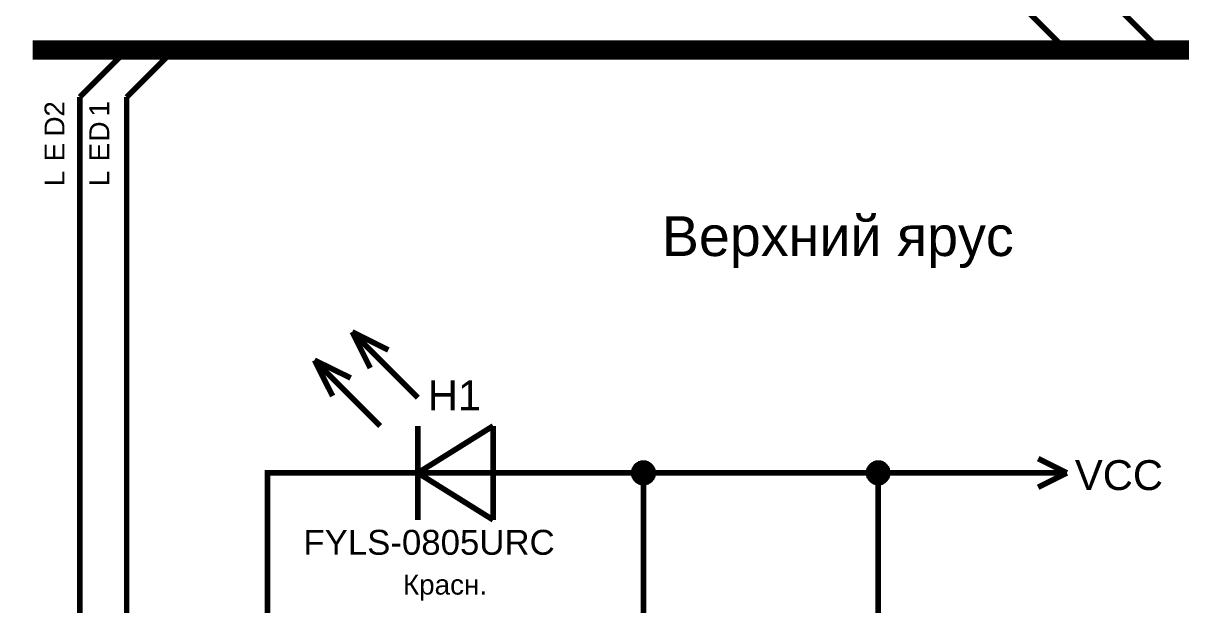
# Model space of a CAD drawing. Header units: millimetres. Extents: x -2024 to 917, y -725 to 13.
# Drawn here: x 264.2 to 325.8, y -565.9 to -534.9 of the extents above; entities that cross this region are included whole.
import ezdxf

# ---------------------------------------------------------------- set-up
doc = ezdxf.new("R2010")
doc.units = ezdxf.units.MM
doc.layers.add('Sheet', color=255, linetype='Continuous')
doc.styles.get("Standard").update_dxf_attribs({"font": 'arial.ttf'})

msp = doc.modelspace()

# ---------------------------------------------------------------- linework, layer by layer
at = {"layer": 'Sheet'}
for points, const_width in [([(317.159, -533.79), (319.658, -536.291)], 0.3), ([(322.157, -533.79), (324.656, -536.291)], 0.3), ([(599.52, -598.801), (599.52, -536.291), (264.675, -536.291)], 1.016), ([(267.175, -538.791), (269.674, -536.291)], 0.3), ([(269.674, -538.791), (272.173, -536.291)], 0.3), ([(277.171, -638.79), (267.175, -638.79), (267.175, -538.791)], 0.3), ([(277.171, -581.298), (269.674, -581.298), (269.674, -538.791)], 0.3), ([(285.166, -554.787), (281.673, -551.293)], 0.3), ([(282.633, -553.214), (281.673, -551.293)], 0.3), ([(281.673, -551.293), (283.593, -552.254)], 0.3), ([(283.163, -556.294), (279.671, -552.8)], 0.3), ([(280.631, -554.704), (279.671, -552.8)], 0.3), ([(279.671, -552.8), (281.591, -553.744)], 0.3), ([(285.166, -558.794), (289.171, -556.294)], 0.3), ([(285.166, -556.294), (285.166, -561.295)], 0.3), ([(289.171, -556.294), (289.171, -561.295)], 0.3), ([(296.652, -558.794), (296.652, -558.761), (296.652, -558.745), (296.652, -558.711), (296.669, -558.695), (296.669, -558.662), (296.669, -558.645), (296.685, -558.612), (296.685, -558.596), (296.702, -558.579), (296.718, -558.546), (296.735, -558.529), (296.735, -558.513), (296.751, -558.496), (296.768, -558.463), (296.784, -558.447), (296.801, -558.43), (296.818, -558.413), (296.834, -558.397), (296.867, -558.38), (296.884, -558.364), (296.9, -558.364), (296.917, -558.347), (296.95, -558.331), (296.967, -558.314), (296.983, -558.314), (297.016, -558.298), (297.033, -558.298), (297.066, -558.298), (297.082, -558.281), (297.115, -558.281), (297.132, -558.281), (297.165, -558.281)], 0.3), ([(296.652, -558.794), (296.652, -558.761), (296.652, -558.745), (296.652, -558.711), (296.669, -558.695), (296.669, -558.662), (296.669, -558.645), (296.685, -558.612), (296.685, -558.596), (296.702, -558.579), (296.718, -558.546), (296.735, -558.529), (296.735, -558.513), (296.751, -558.496), (296.768, -558.463), (296.784, -558.447), (296.801, -558.43), (296.818, -558.413), (296.834, -558.397), (296.867, -558.38), (296.884, -558.364), (296.9, -558.364), (296.917, -558.347), (296.95, -558.331), (296.967, -558.314), (296.983, -558.314), (297.016, -558.298), (297.033, -558.298), (297.066, -558.298), (297.082, -558.281), (297.115, -558.281), (297.132, -558.281), (297.165, -558.281)], 0.3), ([(296.652, -558.794), (296.652, -558.761), (296.652, -558.745), (296.652, -558.711), (296.669, -558.695), (296.669, -558.662), (296.669, -558.645), (296.685, -558.612), (296.685, -558.596), (296.702, -558.579), (296.718, -558.546), (296.735, -558.529), (296.735, -558.513), (296.751, -558.496), (296.768, -558.463), (296.784, -558.447), (296.801, -558.43), (296.818, -558.413), (296.834, -558.397), (296.867, -558.38), (296.884, -558.364), (296.9, -558.364), (296.917, -558.347), (296.95, -558.331), (296.967, -558.314), (296.983, -558.314), (297.016, -558.298), (297.033, -558.298), (297.066, -558.298), (297.082, -558.281), (297.115, -558.281), (297.132, -558.281), (297.165, -558.281)], 0.3), ([(296.652, -558.794), (296.652, -558.761), (296.652, -558.745), (296.652, -558.711), (296.669, -558.695), (296.669, -558.662), (296.669, -558.645), (296.685, -558.612), (296.685, -558.596), (296.702, -558.579), (296.718, -558.546), (296.735, -558.529), (296.735, -558.513), (296.751, -558.496), (296.768, -558.463), (296.784, -558.447), (296.801, -558.43), (296.818, -558.413), (296.834, -558.397), (296.867, -558.38), (296.884, -558.364), (296.9, -558.364), (296.917, -558.347), (296.95, -558.331), (296.967, -558.314), (296.983, -558.314), (297.016, -558.298), (297.033, -558.298), (297.066, -558.298), (297.082, -558.281), (297.115, -558.281), (297.132, -558.281), (297.165, -558.281)], 0.3), ([(296.652, -558.794), (296.652, -558.761), (296.652, -558.745), (296.652, -558.711), (296.669, -558.695), (296.669, -558.662), (296.669, -558.645), (296.685, -558.612), (296.685, -558.596), (296.702, -558.579), (296.718, -558.546), (296.735, -558.529), (296.735, -558.513), (296.751, -558.496), (296.768, -558.463), (296.784, -558.447), (296.801, -558.43), (296.818, -558.413), (296.834, -558.397), (296.867, -558.38), (296.884, -558.364), (296.9, -558.364), (296.917, -558.347), (296.95, -558.331), (296.967, -558.314), (296.983, -558.314), (297.016, -558.298), (297.033, -558.298), (297.066, -558.298), (297.082, -558.281), (297.115, -558.281), (297.132, -558.281), (297.165, -558.281)], 0.0991), ([(296.652, -558.794), (296.652, -558.761), (296.652, -558.745), (296.652, -558.711), (296.669, -558.695), (296.669, -558.662), (296.669, -558.645), (296.685, -558.612), (296.685, -558.596), (296.702, -558.579), (296.718, -558.546), (296.735, -558.529), (296.735, -558.513), (296.751, -558.496), (296.768, -558.463), (296.784, -558.447), (296.801, -558.43), (296.818, -558.413), (296.834, -558.397), (296.867, -558.38), (296.884, -558.364), (296.9, -558.364), (296.917, -558.347), (296.95, -558.331), (296.967, -558.314), (296.983, -558.314), (297.016, -558.298), (297.033, -558.298), (297.066, -558.298), (297.082, -558.281), (297.115, -558.281), (297.132, -558.281), (297.165, -558.281)], 0.0991), ([(296.652, -558.794), (296.652, -558.761), (296.652, -558.745), (296.652, -558.711), (296.669, -558.695), (296.669, -558.662), (296.669, -558.645), (296.685, -558.612), (296.685, -558.596), (296.702, -558.579), (296.718, -558.546), (296.735, -558.529), (296.735, -558.513), (296.751, -558.496), (296.768, -558.463), (296.784, -558.447), (296.801, -558.43), (296.818, -558.413), (296.834, -558.397), (296.867, -558.38), (296.884, -558.364), (296.9, -558.364), (296.917, -558.347), (296.95, -558.331), (296.967, -558.314), (296.983, -558.314), (297.016, -558.298), (297.033, -558.298), (297.066, -558.298), (297.082, -558.281), (297.115, -558.281), (297.132, -558.281), (297.165, -558.281)], 0.0991), ([(296.652, -558.794), (296.652, -558.761), (296.652, -558.745), (296.652, -558.711), (296.669, -558.695), (296.669, -558.662), (296.669, -558.645), (296.685, -558.612), (296.685, -558.596), (296.702, -558.579), (296.718, -558.546), (296.735, -558.529), (296.735, -558.513), (296.751, -558.496), (296.768, -558.463), (296.784, -558.447), (296.801, -558.43), (296.818, -558.413), (296.834, -558.397), (296.867, -558.38), (296.884, -558.364), (296.9, -558.364), (296.917, -558.347), (296.95, -558.331), (296.967, -558.314), (296.983, -558.314), (297.016, -558.298), (297.033, -558.298), (297.066, -558.298), (297.082, -558.281), (297.115, -558.281), (297.132, -558.281), (297.165, -558.281)], 0.0991), ([(297.165, -558.281), (297.165, -558.281)], 0.3), ([(297.165, -558.281), (297.198, -558.281), (297.215, -558.281), (297.248, -558.281), (297.264, -558.298), (297.298, -558.298), (297.314, -558.298), (297.347, -558.314), (297.364, -558.314), (297.38, -558.331), (297.413, -558.347), (297.43, -558.364), (297.447, -558.364), (297.463, -558.38), (297.496, -558.397), (297.513, -558.413), (297.529, -558.43), (297.546, -558.447), (297.562, -558.463), (297.579, -558.496), (297.595, -558.513), (297.595, -558.529), (297.612, -558.546), (297.629, -558.579), (297.645, -558.596), (297.645, -558.612), (297.662, -558.645), (297.662, -558.662), (297.662, -558.695), (297.678, -558.711), (297.678, -558.745), (297.678, -558.761), (297.678, -558.794)], 0.3), ([(297.165, -558.281), (297.165, -558.281)], 0.3), ([(297.165, -558.281), (297.198, -558.281), (297.215, -558.281), (297.248, -558.281), (297.264, -558.298), (297.298, -558.298), (297.314, -558.298), (297.347, -558.314), (297.364, -558.314), (297.38, -558.331), (297.413, -558.347), (297.43, -558.364), (297.447, -558.364), (297.463, -558.38), (297.496, -558.397), (297.513, -558.413), (297.529, -558.43), (297.546, -558.447), (297.562, -558.463), (297.579, -558.496), (297.595, -558.513), (297.595, -558.529), (297.612, -558.546), (297.629, -558.579), (297.645, -558.596), (297.645, -558.612), (297.662, -558.645), (297.662, -558.662), (297.662, -558.695), (297.678, -558.711), (297.678, -558.745), (297.678, -558.761), (297.678, -558.794)], 0.3), ([(297.165, -558.281), (297.165, -558.281)], 0.3), ([(297.165, -558.281), (297.198, -558.281), (297.215, -558.281), (297.248, -558.281), (297.264, -558.298), (297.298, -558.298), (297.314, -558.298), (297.347, -558.314), (297.364, -558.314), (297.38, -558.331), (297.413, -558.347), (297.43, -558.364), (297.447, -558.364), (297.463, -558.38), (297.496, -558.397), (297.513, -558.413), (297.529, -558.43), (297.546, -558.447), (297.562, -558.463), (297.579, -558.496), (297.595, -558.513), (297.595, -558.529), (297.612, -558.546), (297.629, -558.579), (297.645, -558.596), (297.645, -558.612), (297.662, -558.645), (297.662, -558.662), (297.662, -558.695), (297.678, -558.711), (297.678, -558.745), (297.678, -558.761), (297.678, -558.794)], 0.3), ([(297.165, -558.281), (297.165, -558.281)], 0.3), ([(297.165, -558.281), (297.198, -558.281), (297.215, -558.281), (297.248, -558.281), (297.264, -558.298), (297.298, -558.298), (297.314, -558.298), (297.347, -558.314), (297.364, -558.314), (297.38, -558.331), (297.413, -558.347), (297.43, -558.364), (297.447, -558.364), (297.463, -558.38), (297.496, -558.397), (297.513, -558.413), (297.529, -558.43), (297.546, -558.447), (297.562, -558.463), (297.579, -558.496), (297.595, -558.513), (297.595, -558.529), (297.612, -558.546), (297.629, -558.579), (297.645, -558.596), (297.645, -558.612), (297.662, -558.645), (297.662, -558.662), (297.662, -558.695), (297.678, -558.711), (297.678, -558.745), (297.678, -558.761), (297.678, -558.794)], 0.3), ([(297.165, -558.281), (297.165, -558.281)], 0.0991), ([(297.165, -558.281), (297.198, -558.281), (297.215, -558.281), (297.248, -558.281), (297.264, -558.298), (297.298, -558.298), (297.314, -558.298), (297.347, -558.314), (297.364, -558.314), (297.38, -558.331), (297.413, -558.347), (297.43, -558.364), (297.447, -558.364), (297.463, -558.38), (297.496, -558.397), (297.513, -558.413), (297.529, -558.43), (297.546, -558.447), (297.562, -558.463), (297.579, -558.496), (297.595, -558.513), (297.595, -558.529), (297.612, -558.546), (297.629, -558.579), (297.645, -558.596), (297.645, -558.612), (297.662, -558.645), (297.662, -558.662), (297.662, -558.695), (297.678, -558.711), (297.678, -558.745), (297.678, -558.761), (297.678, -558.794)], 0.0991), ([(297.165, -558.281), (297.165, -558.281)], 0.0991), ([(297.165, -558.281), (297.198, -558.281), (297.215, -558.281), (297.248, -558.281), (297.264, -558.298), (297.298, -558.298), (297.314, -558.298), (297.347, -558.314), (297.364, -558.314), (297.38, -558.331), (297.413, -558.347), (297.43, -558.364), (297.447, -558.364), (297.463, -558.38), (297.496, -558.397), (297.513, -558.413), (297.529, -558.43), (297.546, -558.447), (297.562, -558.463), (297.579, -558.496), (297.595, -558.513), (297.595, -558.529), (297.612, -558.546), (297.629, -558.579), (297.645, -558.596), (297.645, -558.612), (297.662, -558.645), (297.662, -558.662), (297.662, -558.695), (297.678, -558.711), (297.678, -558.745), (297.678, -558.761), (297.678, -558.794)], 0.0991), ([(297.165, -558.281), (297.165, -558.281)], 0.0991), ([(297.165, -558.281), (297.198, -558.281), (297.215, -558.281), (297.248, -558.281), (297.264, -558.298), (297.298, -558.298), (297.314, -558.298), (297.347, -558.314), (297.364, -558.314), (297.38, -558.331), (297.413, -558.347), (297.43, -558.364), (297.447, -558.364), (297.463, -558.38), (297.496, -558.397), (297.513, -558.413), (297.529, -558.43), (297.546, -558.447), (297.562, -558.463), (297.579, -558.496), (297.595, -558.513), (297.595, -558.529), (297.612, -558.546), (297.629, -558.579), (297.645, -558.596), (297.645, -558.612), (297.662, -558.645), (297.662, -558.662), (297.662, -558.695), (297.678, -558.711), (297.678, -558.745), (297.678, -558.761), (297.678, -558.794)], 0.0991), ([(297.165, -558.281), (297.165, -558.281)], 0.0991), ([(297.165, -558.281), (297.198, -558.281), (297.215, -558.281), (297.248, -558.281), (297.264, -558.298), (297.298, -558.298), (297.314, -558.298), (297.347, -558.314), (297.364, -558.314), (297.38, -558.331), (297.413, -558.347), (297.43, -558.364), (297.447, -558.364), (297.463, -558.38), (297.496, -558.397), (297.513, -558.413), (297.529, -558.43), (297.546, -558.447), (297.562, -558.463), (297.579, -558.496), (297.595, -558.513), (297.595, -558.529), (297.612, -558.546), (297.629, -558.579), (297.645, -558.596), (297.645, -558.612), (297.662, -558.645), (297.662, -558.662), (297.662, -558.695), (297.678, -558.711), (297.678, -558.745), (297.678, -558.761), (297.678, -558.794)], 0.0991), ([(309.148, -558.794), (309.148, -558.761), (309.148, -558.745), (309.148, -558.711), (309.165, -558.695), (309.165, -558.662), (309.165, -558.645), (309.181, -558.612), (309.181, -558.596), (309.198, -558.579), (309.214, -558.546), (309.231, -558.529), (309.231, -558.513), (309.247, -558.496), (309.264, -558.463), (309.281, -558.447), (309.297, -558.43), (309.314, -558.413), (309.33, -558.397), (309.363, -558.38), (309.38, -558.364), (309.396, -558.364), (309.413, -558.347), (309.446, -558.331), (309.463, -558.314), (309.479, -558.314), (309.512, -558.298), (309.529, -558.298), (309.562, -558.298), (309.578, -558.281), (309.612, -558.281), (309.628, -558.281), (309.661, -558.281)], 0.3), ([(309.148, -558.794), (309.148, -558.761), (309.148, -558.745), (309.148, -558.711), (309.165, -558.695), (309.165, -558.662), (309.165, -558.645), (309.181, -558.612), (309.181, -558.596), (309.198, -558.579), (309.214, -558.546), (309.231, -558.529), (309.231, -558.513), (309.247, -558.496), (309.264, -558.463), (309.281, -558.447), (309.297, -558.43), (309.314, -558.413), (309.33, -558.397), (309.363, -558.38), (309.38, -558.364), (309.396, -558.364), (309.413, -558.347), (309.446, -558.331), (309.463, -558.314), (309.479, -558.314), (309.512, -558.298), (309.529, -558.298), (309.562, -558.298), (309.578, -558.281), (309.612, -558.281), (309.628, -558.281), (309.661, -558.281)], 0.3), ([(309.148, -558.794), (309.148, -558.761), (309.148, -558.745), (309.148, -558.711), (309.165, -558.695), (309.165, -558.662), (309.165, -558.645), (309.181, -558.612), (309.181, -558.596), (309.198, -558.579), (309.214, -558.546), (309.231, -558.529), (309.231, -558.513), (309.247, -558.496), (309.264, -558.463), (309.281, -558.447), (309.297, -558.43), (309.314, -558.413), (309.33, -558.397), (309.363, -558.38), (309.38, -558.364), (309.396, -558.364), (309.413, -558.347), (309.446, -558.331), (309.463, -558.314), (309.479, -558.314), (309.512, -558.298), (309.529, -558.298), (309.562, -558.298), (309.578, -558.281), (309.612, -558.281), (309.628, -558.281), (309.661, -558.281)], 0.3), ([(309.148, -558.794), (309.148, -558.761), (309.148, -558.745), (309.148, -558.711), (309.165, -558.695), (309.165, -558.662), (309.165, -558.645), (309.181, -558.612), (309.181, -558.596), (309.198, -558.579), (309.214, -558.546), (309.231, -558.529), (309.231, -558.513), (309.247, -558.496), (309.264, -558.463), (309.281, -558.447), (309.297, -558.43), (309.314, -558.413), (309.33, -558.397), (309.363, -558.38), (309.38, -558.364), (309.396, -558.364), (309.413, -558.347), (309.446, -558.331), (309.463, -558.314), (309.479, -558.314), (309.512, -558.298), (309.529, -558.298), (309.562, -558.298), (309.578, -558.281), (309.612, -558.281), (309.628, -558.281), (309.661, -558.281)], 0.3), ([(309.148, -558.794), (309.148, -558.761), (309.148, -558.745), (309.148, -558.711), (309.165, -558.695), (309.165, -558.662), (309.165, -558.645), (309.181, -558.612), (309.181, -558.596), (309.198, -558.579), (309.214, -558.546), (309.231, -558.529), (309.231, -558.513), (309.247, -558.496), (309.264, -558.463), (309.281, -558.447), (309.297, -558.43), (309.314, -558.413), (309.33, -558.397), (309.363, -558.38), (309.38, -558.364), (309.396, -558.364), (309.413, -558.347), (309.446, -558.331), (309.463, -558.314), (309.479, -558.314), (309.512, -558.298), (309.529, -558.298), (309.562, -558.298), (309.578, -558.281), (309.612, -558.281), (309.628, -558.281), (309.661, -558.281)], 0.0991), ([(309.148, -558.794), (309.148, -558.761), (309.148, -558.745), (309.148, -558.711), (309.165, -558.695), (309.165, -558.662), (309.165, -558.645), (309.181, -558.612), (309.181, -558.596), (309.198, -558.579), (309.214, -558.546), (309.231, -558.529), (309.231, -558.513), (309.247, -558.496), (309.264, -558.463), (309.281, -558.447), (309.297, -558.43), (309.314, -558.413), (309.33, -558.397), (309.363, -558.38), (309.38, -558.364), (309.396, -558.364), (309.413, -558.347), (309.446, -558.331), (309.463, -558.314), (309.479, -558.314), (309.512, -558.298), (309.529, -558.298), (309.562, -558.298), (309.578, -558.281), (309.612, -558.281), (309.628, -558.281), (309.661, -558.281)], 0.0991), ([(309.148, -558.794), (309.148, -558.761), (309.148, -558.745), (309.148, -558.711), (309.165, -558.695), (309.165, -558.662), (309.165, -558.645), (309.181, -558.612), (309.181, -558.596), (309.198, -558.579), (309.214, -558.546), (309.231, -558.529), (309.231, -558.513), (309.247, -558.496), (309.264, -558.463), (309.281, -558.447), (309.297, -558.43), (309.314, -558.413), (309.33, -558.397), (309.363, -558.38), (309.38, -558.364), (309.396, -558.364), (309.413, -558.347), (309.446, -558.331), (309.463, -558.314), (309.479, -558.314), (309.512, -558.298), (309.529, -558.298), (309.562, -558.298), (309.578, -558.281), (309.612, -558.281), (309.628, -558.281), (309.661, -558.281)], 0.0991), ([(309.148, -558.794), (309.148, -558.761), (309.148, -558.745), (309.148, -558.711), (309.165, -558.695), (309.165, -558.662), (309.165, -558.645), (309.181, -558.612), (309.181, -558.596), (309.198, -558.579), (309.214, -558.546), (309.231, -558.529), (309.231, -558.513), (309.247, -558.496), (309.264, -558.463), (309.281, -558.447), (309.297, -558.43), (309.314, -558.413), (309.33, -558.397), (309.363, -558.38), (309.38, -558.364), (309.396, -558.364), (309.413, -558.347), (309.446, -558.331), (309.463, -558.314), (309.479, -558.314), (309.512, -558.298), (309.529, -558.298), (309.562, -558.298), (309.578, -558.281), (309.612, -558.281), (309.628, -558.281), (309.661, -558.281)], 0.0991), ([(309.661, -558.281), (309.661, -558.281)], 0.3), ([(309.661, -558.281), (309.694, -558.281), (309.711, -558.281), (309.744, -558.281), (309.761, -558.298), (309.794, -558.298), (309.81, -558.298), (309.827, -558.314), (309.86, -558.314), (309.876, -558.331), (309.893, -558.347), (309.926, -558.364), (309.943, -558.364), (309.959, -558.38), (309.976, -558.397), (309.992, -558.413), (310.009, -558.43), (310.025, -558.447), (310.042, -558.463), (310.058, -558.496), (310.075, -558.513), (310.092, -558.529), (310.092, -558.546), (310.108, -558.579), (310.125, -558.596), (310.125, -558.612), (310.141, -558.645), (310.141, -558.662), (310.141, -558.695), (310.158, -558.711), (310.158, -558.745), (310.158, -558.761), (310.158, -558.794)], 0.3), ([(309.661, -558.281), (309.661, -558.281)], 0.3), ([(309.661, -558.281), (309.694, -558.281), (309.711, -558.281), (309.744, -558.281), (309.761, -558.298), (309.794, -558.298), (309.81, -558.298), (309.827, -558.314), (309.86, -558.314), (309.876, -558.331), (309.893, -558.347), (309.926, -558.364), (309.943, -558.364), (309.959, -558.38), (309.976, -558.397), (309.992, -558.413), (310.009, -558.43), (310.025, -558.447), (310.042, -558.463), (310.058, -558.496), (310.075, -558.513), (310.092, -558.529), (310.092, -558.546), (310.108, -558.579), (310.125, -558.596), (310.125, -558.612), (310.141, -558.645), (310.141, -558.662), (310.141, -558.695), (310.158, -558.711), (310.158, -558.745), (310.158, -558.761), (310.158, -558.794)], 0.3), ([(309.661, -558.281), (309.661, -558.281)], 0.3), ([(309.661, -558.281), (309.694, -558.281), (309.711, -558.281), (309.744, -558.281), (309.761, -558.298), (309.794, -558.298), (309.81, -558.298), (309.827, -558.314), (309.86, -558.314), (309.876, -558.331), (309.893, -558.347), (309.926, -558.364), (309.943, -558.364), (309.959, -558.38), (309.976, -558.397), (309.992, -558.413), (310.009, -558.43), (310.025, -558.447), (310.042, -558.463), (310.058, -558.496), (310.075, -558.513), (310.092, -558.529), (310.092, -558.546), (310.108, -558.579), (310.125, -558.596), (310.125, -558.612), (310.141, -558.645), (310.141, -558.662), (310.141, -558.695), (310.158, -558.711), (310.158, -558.745), (310.158, -558.761), (310.158, -558.794)], 0.3), ([(309.661, -558.281), (309.661, -558.281)], 0.3), ([(309.661, -558.281), (309.694, -558.281), (309.711, -558.281), (309.744, -558.281), (309.761, -558.298), (309.794, -558.298), (309.81, -558.298), (309.827, -558.314), (309.86, -558.314), (309.876, -558.331), (309.893, -558.347), (309.926, -558.364), (309.943, -558.364), (309.959, -558.38), (309.976, -558.397), (309.992, -558.413), (310.009, -558.43), (310.025, -558.447), (310.042, -558.463), (310.058, -558.496), (310.075, -558.513), (310.092, -558.529), (310.092, -558.546), (310.108, -558.579), (310.125, -558.596), (310.125, -558.612), (310.141, -558.645), (310.141, -558.662), (310.141, -558.695), (310.158, -558.711), (310.158, -558.745), (310.158, -558.761), (310.158, -558.794)], 0.3), ([(309.661, -558.281), (309.661, -558.281)], 0.0991), ([(309.661, -558.281), (309.694, -558.281), (309.711, -558.281), (309.744, -558.281), (309.761, -558.298), (309.794, -558.298), (309.81, -558.298), (309.827, -558.314), (309.86, -558.314), (309.876, -558.331), (309.893, -558.347), (309.926, -558.364), (309.943, -558.364), (309.959, -558.38), (309.976, -558.397), (309.992, -558.413), (310.009, -558.43), (310.025, -558.447), (310.042, -558.463), (310.058, -558.496), (310.075, -558.513), (310.092, -558.529), (310.092, -558.546), (310.108, -558.579), (310.125, -558.596), (310.125, -558.612), (310.141, -558.645), (310.141, -558.662), (310.141, -558.695), (310.158, -558.711), (310.158, -558.745), (310.158, -558.761), (310.158, -558.794)], 0.0991), ([(309.661, -558.281), (309.661, -558.281)], 0.0991), ([(309.661, -558.281), (309.694, -558.281), (309.711, -558.281), (309.744, -558.281), (309.761, -558.298), (309.794, -558.298), (309.81, -558.298), (309.827, -558.314), (309.86, -558.314), (309.876, -558.331), (309.893, -558.347), (309.926, -558.364), (309.943, -558.364), (309.959, -558.38), (309.976, -558.397), (309.992, -558.413), (310.009, -558.43), (310.025, -558.447), (310.042, -558.463), (310.058, -558.496), (310.075, -558.513), (310.092, -558.529), (310.092, -558.546), (310.108, -558.579), (310.125, -558.596), (310.125, -558.612), (310.141, -558.645), (310.141, -558.662), (310.141, -558.695), (310.158, -558.711), (310.158, -558.745), (310.158, -558.761), (310.158, -558.794)], 0.0991), ([(309.661, -558.281), (309.661, -558.281)], 0.0991), ([(309.661, -558.281), (309.694, -558.281), (309.711, -558.281), (309.744, -558.281), (309.761, -558.298), (309.794, -558.298), (309.81, -558.298), (309.827, -558.314), (309.86, -558.314), (309.876, -558.331), (309.893, -558.347), (309.926, -558.364), (309.943, -558.364), (309.959, -558.38), (309.976, -558.397), (309.992, -558.413), (310.009, -558.43), (310.025, -558.447), (310.042, -558.463), (310.058, -558.496), (310.075, -558.513), (310.092, -558.529), (310.092, -558.546), (310.108, -558.579), (310.125, -558.596), (310.125, -558.612), (310.141, -558.645), (310.141, -558.662), (310.141, -558.695), (310.158, -558.711), (310.158, -558.745), (310.158, -558.761), (310.158, -558.794)], 0.0991), ([(309.661, -558.281), (309.661, -558.281)], 0.0991), ([(309.661, -558.281), (309.694, -558.281), (309.711, -558.281), (309.744, -558.281), (309.761, -558.298), (309.794, -558.298), (309.81, -558.298), (309.827, -558.314), (309.86, -558.314), (309.876, -558.331), (309.893, -558.347), (309.926, -558.364), (309.943, -558.364), (309.959, -558.38), (309.976, -558.397), (309.992, -558.413), (310.009, -558.43), (310.025, -558.447), (310.042, -558.463), (310.058, -558.496), (310.075, -558.513), (310.092, -558.529), (310.092, -558.546), (310.108, -558.579), (310.125, -558.596), (310.125, -558.612), (310.141, -558.645), (310.141, -558.662), (310.141, -558.695), (310.158, -558.711), (310.158, -558.745), (310.158, -558.761), (310.158, -558.794)], 0.0991), ([(319.691, -558.794), (318.168, -558.033)], 0.3), ([(282.17, -558.794), (277.171, -558.794), (277.171, -563.795)], 0.3), ([(284.669, -558.794), (282.17, -558.794)], 0.3), ([(289.668, -558.794), (284.669, -558.794)], 0.3), ([(289.171, -561.295), (285.166, -558.794)], 0.3), ([(289.668, -558.794), (292.167, -558.794)], 0.3), ([(292.167, -558.794), (297.165, -558.794)], 0.3), ([(297.165, -559.308), (297.132, -559.308), (297.115, -559.308), (297.082, -559.308), (297.066, -559.291), (297.033, -559.291), (297.016, -559.291), (296.983, -559.274), (296.967, -559.274), (296.95, -559.258), (296.917, -559.241), (296.9, -559.225), (296.884, -559.225), (296.867, -559.208), (296.834, -559.192), (296.818, -559.175), (296.801, -559.159), (296.784, -559.142), (296.768, -559.125), (296.751, -559.092), (296.735, -559.076), (296.735, -559.059), (296.718, -559.043), (296.702, -559.01), (296.685, -558.993), (296.685, -558.976), (296.669, -558.943), (296.669, -558.927), (296.669, -558.894), (296.652, -558.877), (296.652, -558.844), (296.652, -558.827), (296.652, -558.794)], 0.3), ([(296.652, -558.794), (296.652, -558.794)], 0.3), ([(297.165, -559.308), (297.132, -559.308), (297.115, -559.308), (297.082, -559.308), (297.066, -559.291), (297.033, -559.291), (297.016, -559.291), (296.983, -559.274), (296.967, -559.274), (296.95, -559.258), (296.917, -559.241), (296.9, -559.225), (296.884, -559.225), (296.867, -559.208), (296.834, -559.192), (296.818, -559.175), (296.801, -559.159), (296.784, -559.142), (296.768, -559.125), (296.751, -559.092), (296.735, -559.076), (296.735, -559.059), (296.718, -559.043), (296.702, -559.01), (296.685, -558.993), (296.685, -558.976), (296.669, -558.943), (296.669, -558.927), (296.669, -558.894), (296.652, -558.877), (296.652, -558.844), (296.652, -558.827), (296.652, -558.794)], 0.3), ([(296.652, -558.794), (296.652, -558.794)], 0.3), ([(297.165, -559.308), (297.132, -559.308), (297.115, -559.308), (297.082, -559.308), (297.066, -559.291), (297.033, -559.291), (297.016, -559.291), (296.983, -559.274), (296.967, -559.274), (296.95, -559.258), (296.917, -559.241), (296.9, -559.225), (296.884, -559.225), (296.867, -559.208), (296.834, -559.192), (296.818, -559.175), (296.801, -559.159), (296.784, -559.142), (296.768, -559.125), (296.751, -559.092), (296.735, -559.076), (296.735, -559.059), (296.718, -559.043), (296.702, -559.01), (296.685, -558.993), (296.685, -558.976), (296.669, -558.943), (296.669, -558.927), (296.669, -558.894), (296.652, -558.877), (296.652, -558.844), (296.652, -558.827), (296.652, -558.794)], 0.3), ([(296.652, -558.794), (296.652, -558.794)], 0.3), ([(297.165, -559.308), (297.132, -559.308), (297.115, -559.308), (297.082, -559.308), (297.066, -559.291), (297.033, -559.291), (297.016, -559.291), (296.983, -559.274), (296.967, -559.274), (296.95, -559.258), (296.917, -559.241), (296.9, -559.225), (296.884, -559.225), (296.867, -559.208), (296.834, -559.192), (296.818, -559.175), (296.801, -559.159), (296.784, -559.142), (296.768, -559.125), (296.751, -559.092), (296.735, -559.076), (296.735, -559.059), (296.718, -559.043), (296.702, -559.01), (296.685, -558.993), (296.685, -558.976), (296.669, -558.943), (296.669, -558.927), (296.669, -558.894), (296.652, -558.877), (296.652, -558.844), (296.652, -558.827), (296.652, -558.794)], 0.3), ([(296.652, -558.794), (296.652, -558.794)], 0.3), ([(297.165, -559.308), (297.132, -559.308), (297.115, -559.308), (297.082, -559.308), (297.066, -559.291), (297.033, -559.291), (297.016, -559.291), (296.983, -559.274), (296.967, -559.274), (296.95, -559.258), (296.917, -559.241), (296.9, -559.225), (296.884, -559.225), (296.867, -559.208), (296.834, -559.192), (296.818, -559.175), (296.801, -559.159), (296.784, -559.142), (296.768, -559.125), (296.751, -559.092), (296.735, -559.076), (296.735, -559.059), (296.718, -559.043), (296.702, -559.01), (296.685, -558.993), (296.685, -558.976), (296.669, -558.943), (296.669, -558.927), (296.669, -558.894), (296.652, -558.877), (296.652, -558.844), (296.652, -558.827), (296.652, -558.794)], 0.0991), ([(296.652, -558.794), (296.652, -558.794)], 0.0991), ([(297.165, -559.308), (297.132, -559.308), (297.115, -559.308), (297.082, -559.308), (297.066, -559.291), (297.033, -559.291), (297.016, -559.291), (296.983, -559.274), (296.967, -559.274), (296.95, -559.258), (296.917, -559.241), (296.9, -559.225), (296.884, -559.225), (296.867, -559.208), (296.834, -559.192), (296.818, -559.175), (296.801, -559.159), (296.784, -559.142), (296.768, -559.125), (296.751, -559.092), (296.735, -559.076), (296.735, -559.059), (296.718, -559.043), (296.702, -559.01), (296.685, -558.993), (296.685, -558.976), (296.669, -558.943), (296.669, -558.927), (296.669, -558.894), (296.652, -558.877), (296.652, -558.844), (296.652, -558.827), (296.652, -558.794)], 0.0991), ([(296.652, -558.794), (296.652, -558.794)], 0.0991), ([(297.165, -559.308), (297.132, -559.308), (297.115, -559.308), (297.082, -559.308), (297.066, -559.291), (297.033, -559.291), (297.016, -559.291), (296.983, -559.274), (296.967, -559.274), (296.95, -559.258), (296.917, -559.241), (296.9, -559.225), (296.884, -559.225), (296.867, -559.208), (296.834, -559.192), (296.818, -559.175), (296.801, -559.159), (296.784, -559.142), (296.768, -559.125), (296.751, -559.092), (296.735, -559.076), (296.735, -559.059), (296.718, -559.043), (296.702, -559.01), (296.685, -558.993), (296.685, -558.976), (296.669, -558.943), (296.669, -558.927), (296.669, -558.894), (296.652, -558.877), (296.652, -558.844), (296.652, -558.827), (296.652, -558.794)], 0.0991), ([(296.652, -558.794), (296.652, -558.794)], 0.0991), ([(297.165, -559.308), (297.132, -559.308), (297.115, -559.308), (297.082, -559.308), (297.066, -559.291), (297.033, -559.291), (297.016, -559.291), (296.983, -559.274), (296.967, -559.274), (296.95, -559.258), (296.917, -559.241), (296.9, -559.225), (296.884, -559.225), (296.867, -559.208), (296.834, -559.192), (296.818, -559.175), (296.801, -559.159), (296.784, -559.142), (296.768, -559.125), (296.751, -559.092), (296.735, -559.076), (296.735, -559.059), (296.718, -559.043), (296.702, -559.01), (296.685, -558.993), (296.685, -558.976), (296.669, -558.943), (296.669, -558.927), (296.669, -558.894), (296.652, -558.877), (296.652, -558.844), (296.652, -558.827), (296.652, -558.794)], 0.0991), ([(296.652, -558.794), (296.652, -558.794)], 0.0991), ([(297.165, -563.795), (297.165, -558.794), (309.661, -558.794), (317.159, -558.794)], 0.3), ([(297.678, -558.794), (297.678, -558.827), (297.678, -558.844), (297.678, -558.877), (297.662, -558.894), (297.662, -558.927), (297.662, -558.943), (297.645, -558.976), (297.645, -558.993), (297.629, -559.01), (297.612, -559.043), (297.595, -559.059), (297.595, -559.076), (297.579, -559.092), (297.562, -559.125), (297.546, -559.142), (297.529, -559.159), (297.513, -559.175), (297.496, -559.192), (297.463, -559.208), (297.447, -559.225), (297.43, -559.225), (297.413, -559.241), (297.38, -559.258), (297.364, -559.274), (297.347, -559.274), (297.314, -559.291), (297.298, -559.291), (297.264, -559.291), (297.248, -559.308), (297.215, -559.308), (297.198, -559.308), (297.165, -559.308)], 0.3), ([(297.678, -558.794), (297.678, -558.827), (297.678, -558.844), (297.678, -558.877), (297.662, -558.894), (297.662, -558.927), (297.662, -558.943), (297.645, -558.976), (297.645, -558.993), (297.629, -559.01), (297.612, -559.043), (297.595, -559.059), (297.595, -559.076), (297.579, -559.092), (297.562, -559.125), (297.546, -559.142), (297.529, -559.159), (297.513, -559.175), (297.496, -559.192), (297.463, -559.208), (297.447, -559.225), (297.43, -559.225), (297.413, -559.241), (297.38, -559.258), (297.364, -559.274), (297.347, -559.274), (297.314, -559.291), (297.298, -559.291), (297.264, -559.291), (297.248, -559.308), (297.215, -559.308), (297.198, -559.308), (297.165, -559.308)], 0.3), ([(297.678, -558.794), (297.678, -558.827), (297.678, -558.844), (297.678, -558.877), (297.662, -558.894), (297.662, -558.927), (297.662, -558.943), (297.645, -558.976), (297.645, -558.993), (297.629, -559.01), (297.612, -559.043), (297.595, -559.059), (297.595, -559.076), (297.579, -559.092), (297.562, -559.125), (297.546, -559.142), (297.529, -559.159), (297.513, -559.175), (297.496, -559.192), (297.463, -559.208), (297.447, -559.225), (297.43, -559.225), (297.413, -559.241), (297.38, -559.258), (297.364, -559.274), (297.347, -559.274), (297.314, -559.291), (297.298, -559.291), (297.264, -559.291), (297.248, -559.308), (297.215, -559.308), (297.198, -559.308), (297.165, -559.308)], 0.3), ([(297.678, -558.794), (297.678, -558.827), (297.678, -558.844), (297.678, -558.877), (297.662, -558.894), (297.662, -558.927), (297.662, -558.943), (297.645, -558.976), (297.645, -558.993), (297.629, -559.01), (297.612, -559.043), (297.595, -559.059), (297.595, -559.076), (297.579, -559.092), (297.562, -559.125), (297.546, -559.142), (297.529, -559.159), (297.513, -559.175), (297.496, -559.192), (297.463, -559.208), (297.447, -559.225), (297.43, -559.225), (297.413, -559.241), (297.38, -559.258), (297.364, -559.274), (297.347, -559.274), (297.314, -559.291), (297.298, -559.291), (297.264, -559.291), (297.248, -559.308), (297.215, -559.308), (297.198, -559.308), (297.165, -559.308)], 0.3), ([(297.678, -558.794), (297.678, -558.827), (297.678, -558.844), (297.678, -558.877), (297.662, -558.894), (297.662, -558.927), (297.662, -558.943), (297.645, -558.976), (297.645, -558.993), (297.629, -559.01), (297.612, -559.043), (297.595, -559.059), (297.595, -559.076), (297.579, -559.092), (297.562, -559.125), (297.546, -559.142), (297.529, -559.159), (297.513, -559.175), (297.496, -559.192), (297.463, -559.208), (297.447, -559.225), (297.43, -559.225), (297.413, -559.241), (297.38, -559.258), (297.364, -559.274), (297.347, -559.274), (297.314, -559.291), (297.298, -559.291), (297.264, -559.291), (297.248, -559.308), (297.215, -559.308), (297.198, -559.308), (297.165, -559.308)], 0.0991), ([(297.678, -558.794), (297.678, -558.827), (297.678, -558.844), (297.678, -558.877), (297.662, -558.894), (297.662, -558.927), (297.662, -558.943), (297.645, -558.976), (297.645, -558.993), (297.629, -559.01), (297.612, -559.043), (297.595, -559.059), (297.595, -559.076), (297.579, -559.092), (297.562, -559.125), (297.546, -559.142), (297.529, -559.159), (297.513, -559.175), (297.496, -559.192), (297.463, -559.208), (297.447, -559.225), (297.43, -559.225), (297.413, -559.241), (297.38, -559.258), (297.364, -559.274), (297.347, -559.274), (297.314, -559.291), (297.298, -559.291), (297.264, -559.291), (297.248, -559.308), (297.215, -559.308), (297.198, -559.308), (297.165, -559.308)], 0.0991), ([(297.678, -558.794), (297.678, -558.827), (297.678, -558.844), (297.678, -558.877), (297.662, -558.894), (297.662, -558.927), (297.662, -558.943), (297.645, -558.976), (297.645, -558.993), (297.629, -559.01), (297.612, -559.043), (297.595, -559.059), (297.595, -559.076), (297.579, -559.092), (297.562, -559.125), (297.546, -559.142), (297.529, -559.159), (297.513, -559.175), (297.496, -559.192), (297.463, -559.208), (297.447, -559.225), (297.43, -559.225), (297.413, -559.241), (297.38, -559.258), (297.364, -559.274), (297.347, -559.274), (297.314, -559.291), (297.298, -559.291), (297.264, -559.291), (297.248, -559.308), (297.215, -559.308), (297.198, -559.308), (297.165, -559.308)], 0.0991), ([(297.678, -558.794), (297.678, -558.827), (297.678, -558.844), (297.678, -558.877), (297.662, -558.894), (297.662, -558.927), (297.662, -558.943), (297.645, -558.976), (297.645, -558.993), (297.629, -559.01), (297.612, -559.043), (297.595, -559.059), (297.595, -559.076), (297.579, -559.092), (297.562, -559.125), (297.546, -559.142), (297.529, -559.159), (297.513, -559.175), (297.496, -559.192), (297.463, -559.208), (297.447, -559.225), (297.43, -559.225), (297.413, -559.241), (297.38, -559.258), (297.364, -559.274), (297.347, -559.274), (297.314, -559.291), (297.298, -559.291), (297.264, -559.291), (297.248, -559.308), (297.215, -559.308), (297.198, -559.308), (297.165, -559.308)], 0.0991), ([(297.678, -558.794), (297.678, -558.794), (297.678, -558.794), (297.678, -558.794), (297.678, -558.794), (297.678, -558.794), (297.678, -558.794), (297.678, -558.794), (297.678, -558.794), (297.678, -558.794), (297.678, -558.794), (297.678, -558.794), (297.678, -558.794), (297.678, -558.794), (297.678, -558.794), (297.678, -558.794), (297.678, -558.794), (297.678, -558.794), (297.678, -558.794), (297.678, -558.794), (297.678, -558.794), (297.678, -558.794), (297.678, -558.794), (297.678, -558.794), (297.678, -558.794), (297.678, -558.794), (297.678, -558.794), (297.678, -558.794), (297.678, -558.794), (297.678, -558.794), (297.678, -558.794), (297.678, -558.794), (297.678, -558.794)], 0.3), ([(297.678, -558.794), (297.678, -558.794)], 0.3), ([(297.678, -558.794), (297.678, -558.794), (297.678, -558.794), (297.678, -558.794), (297.678, -558.794), (297.678, -558.794), (297.678, -558.794), (297.678, -558.794), (297.678, -558.794), (297.678, -558.794), (297.678, -558.794), (297.678, -558.794), (297.678, -558.794), (297.678, -558.794), (297.678, -558.794), (297.678, -558.794), (297.678, -558.794), (297.678, -558.794), (297.678, -558.794), (297.678, -558.794), (297.678, -558.794), (297.678, -558.794), (297.678, -558.794), (297.678, -558.794), (297.678, -558.794), (297.678, -558.794), (297.678, -558.794), (297.678, -558.794), (297.678, -558.794), (297.678, -558.794), (297.678, -558.794), (297.678, -558.794), (297.678, -558.794)], 0.3), ([(297.678, -558.794), (297.678, -558.794)], 0.3), ([(297.678, -558.794), (297.678, -558.794), (297.678, -558.794), (297.678, -558.794), (297.678, -558.794), (297.678, -558.794), (297.678, -558.794), (297.678, -558.794), (297.678, -558.794), (297.678, -558.794), (297.678, -558.794), (297.678, -558.794), (297.678, -558.794), (297.678, -558.794), (297.678, -558.794), (297.678, -558.794), (297.678, -558.794), (297.678, -558.794), (297.678, -558.794), (297.678, -558.794), (297.678, -558.794), (297.678, -558.794), (297.678, -558.794), (297.678, -558.794), (297.678, -558.794), (297.678, -558.794), (297.678, -558.794), (297.678, -558.794), (297.678, -558.794), (297.678, -558.794), (297.678, -558.794), (297.678, -558.794), (297.678, -558.794)], 0.3), ([(297.678, -558.794), (297.678, -558.794)], 0.3), ([(297.678, -558.794), (297.678, -558.794), (297.678, -558.794), (297.678, -558.794), (297.678, -558.794), (297.678, -558.794), (297.678, -558.794), (297.678, -558.794), (297.678, -558.794), (297.678, -558.794), (297.678, -558.794), (297.678, -558.794), (297.678, -558.794), (297.678, -558.794), (297.678, -558.794), (297.678, -558.794), (297.678, -558.794), (297.678, -558.794), (297.678, -558.794), (297.678, -558.794), (297.678, -558.794), (297.678, -558.794), (297.678, -558.794), (297.678, -558.794), (297.678, -558.794), (297.678, -558.794), (297.678, -558.794), (297.678, -558.794), (297.678, -558.794), (297.678, -558.794), (297.678, -558.794), (297.678, -558.794), (297.678, -558.794)], 0.3), ([(297.678, -558.794), (297.678, -558.794)], 0.3), ([(297.678, -558.794), (297.678, -558.794), (297.678, -558.794), (297.678, -558.794), (297.678, -558.794), (297.678, -558.794), (297.678, -558.794), (297.678, -558.794), (297.678, -558.794), (297.678, -558.794), (297.678, -558.794), (297.678, -558.794), (297.678, -558.794), (297.678, -558.794), (297.678, -558.794), (297.678, -558.794), (297.678, -558.794), (297.678, -558.794), (297.678, -558.794), (297.678, -558.794), (297.678, -558.794), (297.678, -558.794), (297.678, -558.794), (297.678, -558.794), (297.678, -558.794), (297.678, -558.794), (297.678, -558.794), (297.678, -558.794), (297.678, -558.794), (297.678, -558.794), (297.678, -558.794), (297.678, -558.794), (297.678, -558.794)], 0.0991), ([(297.678, -558.794), (297.678, -558.794)], 0.0991), ([(297.678, -558.794), (297.678, -558.794), (297.678, -558.794), (297.678, -558.794), (297.678, -558.794), (297.678, -558.794), (297.678, -558.794), (297.678, -558.794), (297.678, -558.794), (297.678, -558.794), (297.678, -558.794), (297.678, -558.794), (297.678, -558.794), (297.678, -558.794), (297.678, -558.794), (297.678, -558.794), (297.678, -558.794), (297.678, -558.794), (297.678, -558.794), (297.678, -558.794), (297.678, -558.794), (297.678, -558.794), (297.678, -558.794), (297.678, -558.794), (297.678, -558.794), (297.678, -558.794), (297.678, -558.794), (297.678, -558.794), (297.678, -558.794), (297.678, -558.794), (297.678, -558.794), (297.678, -558.794), (297.678, -558.794)], 0.0991), ([(297.678, -558.794), (297.678, -558.794)], 0.0991), ([(297.678, -558.794), (297.678, -558.794), (297.678, -558.794), (297.678, -558.794), (297.678, -558.794), (297.678, -558.794), (297.678, -558.794), (297.678, -558.794), (297.678, -558.794), (297.678, -558.794), (297.678, -558.794), (297.678, -558.794), (297.678, -558.794), (297.678, -558.794), (297.678, -558.794), (297.678, -558.794), (297.678, -558.794), (297.678, -558.794), (297.678, -558.794), (297.678, -558.794), (297.678, -558.794), (297.678, -558.794), (297.678, -558.794), (297.678, -558.794), (297.678, -558.794), (297.678, -558.794), (297.678, -558.794), (297.678, -558.794), (297.678, -558.794), (297.678, -558.794), (297.678, -558.794), (297.678, -558.794), (297.678, -558.794)], 0.0991), ([(297.678, -558.794), (297.678, -558.794)], 0.0991), ([(297.678, -558.794), (297.678, -558.794), (297.678, -558.794), (297.678, -558.794), (297.678, -558.794), (297.678, -558.794), (297.678, -558.794), (297.678, -558.794), (297.678, -558.794), (297.678, -558.794), (297.678, -558.794), (297.678, -558.794), (297.678, -558.794), (297.678, -558.794), (297.678, -558.794), (297.678, -558.794), (297.678, -558.794), (297.678, -558.794), (297.678, -558.794), (297.678, -558.794), (297.678, -558.794), (297.678, -558.794), (297.678, -558.794), (297.678, -558.794), (297.678, -558.794), (297.678, -558.794), (297.678, -558.794), (297.678, -558.794), (297.678, -558.794), (297.678, -558.794), (297.678, -558.794), (297.678, -558.794), (297.678, -558.794)], 0.0991), ([(297.678, -558.794), (297.678, -558.794)], 0.0991), ([(309.661, -559.308), (309.628, -559.308), (309.612, -559.308), (309.578, -559.308), (309.562, -559.291), (309.529, -559.291), (309.512, -559.291), (309.479, -559.274), (309.463, -559.274), (309.446, -559.258), (309.413, -559.241), (309.396, -559.225), (309.38, -559.225), (309.363, -559.208), (309.33, -559.192), (309.314, -559.175), (309.297, -559.159), (309.281, -559.142), (309.264, -559.125), (309.247, -559.092), (309.231, -559.076), (309.231, -559.059), (309.214, -559.043), (309.198, -559.01), (309.181, -558.993), (309.181, -558.976), (309.165, -558.943), (309.165, -558.927), (309.165, -558.894), (309.148, -558.877), (309.148, -558.844), (309.148, -558.827), (309.148, -558.794)], 0.3), ([(309.148, -558.794), (309.148, -558.794)], 0.3), ([(309.661, -559.308), (309.628, -559.308), (309.612, -559.308), (309.578, -559.308), (309.562, -559.291), (309.529, -559.291), (309.512, -559.291), (309.479, -559.274), (309.463, -559.274), (309.446, -559.258), (309.413, -559.241), (309.396, -559.225), (309.38, -559.225), (309.363, -559.208), (309.33, -559.192), (309.314, -559.175), (309.297, -559.159), (309.281, -559.142), (309.264, -559.125), (309.247, -559.092), (309.231, -559.076), (309.231, -559.059), (309.214, -559.043), (309.198, -559.01), (309.181, -558.993), (309.181, -558.976), (309.165, -558.943), (309.165, -558.927), (309.165, -558.894), (309.148, -558.877), (309.148, -558.844), (309.148, -558.827), (309.148, -558.794)], 0.3), ([(309.148, -558.794), (309.148, -558.794)], 0.3), ([(309.661, -559.308), (309.628, -559.308), (309.612, -559.308), (309.578, -559.308), (309.562, -559.291), (309.529, -559.291), (309.512, -559.291), (309.479, -559.274), (309.463, -559.274), (309.446, -559.258), (309.413, -559.241), (309.396, -559.225), (309.38, -559.225), (309.363, -559.208), (309.33, -559.192), (309.314, -559.175), (309.297, -559.159), (309.281, -559.142), (309.264, -559.125), (309.247, -559.092), (309.231, -559.076), (309.231, -559.059), (309.214, -559.043), (309.198, -559.01), (309.181, -558.993), (309.181, -558.976), (309.165, -558.943), (309.165, -558.927), (309.165, -558.894), (309.148, -558.877), (309.148, -558.844), (309.148, -558.827), (309.148, -558.794)], 0.3), ([(309.148, -558.794), (309.148, -558.794)], 0.3), ([(309.661, -559.308), (309.628, -559.308), (309.612, -559.308), (309.578, -559.308), (309.562, -559.291), (309.529, -559.291), (309.512, -559.291), (309.479, -559.274), (309.463, -559.274), (309.446, -559.258), (309.413, -559.241), (309.396, -559.225), (309.38, -559.225), (309.363, -559.208), (309.33, -559.192), (309.314, -559.175), (309.297, -559.159), (309.281, -559.142), (309.264, -559.125), (309.247, -559.092), (309.231, -559.076), (309.231, -559.059), (309.214, -559.043), (309.198, -559.01), (309.181, -558.993), (309.181, -558.976), (309.165, -558.943), (309.165, -558.927), (309.165, -558.894), (309.148, -558.877), (309.148, -558.844), (309.148, -558.827), (309.148, -558.794)], 0.3), ([(309.148, -558.794), (309.148, -558.794)], 0.3), ([(309.661, -559.308), (309.628, -559.308), (309.612, -559.308), (309.578, -559.308), (309.562, -559.291), (309.529, -559.291), (309.512, -559.291), (309.479, -559.274), (309.463, -559.274), (309.446, -559.258), (309.413, -559.241), (309.396, -559.225), (309.38, -559.225), (309.363, -559.208), (309.33, -559.192), (309.314, -559.175), (309.297, -559.159), (309.281, -559.142), (309.264, -559.125), (309.247, -559.092), (309.231, -559.076), (309.231, -559.059), (309.214, -559.043), (309.198, -559.01), (309.181, -558.993), (309.181, -558.976), (309.165, -558.943), (309.165, -558.927), (309.165, -558.894), (309.148, -558.877), (309.148, -558.844), (309.148, -558.827), (309.148, -558.794)], 0.0991), ([(309.148, -558.794), (309.148, -558.794)], 0.0991), ([(309.661, -559.308), (309.628, -559.308), (309.612, -559.308), (309.578, -559.308), (309.562, -559.291), (309.529, -559.291), (309.512, -559.291), (309.479, -559.274), (309.463, -559.274), (309.446, -559.258), (309.413, -559.241), (309.396, -559.225), (309.38, -559.225), (309.363, -559.208), (309.33, -559.192), (309.314, -559.175), (309.297, -559.159), (309.281, -559.142), (309.264, -559.125), (309.247, -559.092), (309.231, -559.076), (309.231, -559.059), (309.214, -559.043), (309.198, -559.01), (309.181, -558.993), (309.181, -558.976), (309.165, -558.943), (309.165, -558.927), (309.165, -558.894), (309.148, -558.877), (309.148, -558.844), (309.148, -558.827), (309.148, -558.794)], 0.0991), ([(309.148, -558.794), (309.148, -558.794)], 0.0991), ([(309.661, -559.308), (309.628, -559.308), (309.612, -559.308), (309.578, -559.308), (309.562, -559.291), (309.529, -559.291), (309.512, -559.291), (309.479, -559.274), (309.463, -559.274), (309.446, -559.258), (309.413, -559.241), (309.396, -559.225), (309.38, -559.225), (309.363, -559.208), (309.33, -559.192), (309.314, -559.175), (309.297, -559.159), (309.281, -559.142), (309.264, -559.125), (309.247, -559.092), (309.231, -559.076), (309.231, -559.059), (309.214, -559.043), (309.198, -559.01), (309.181, -558.993), (309.181, -558.976), (309.165, -558.943), (309.165, -558.927), (309.165, -558.894), (309.148, -558.877), (309.148, -558.844), (309.148, -558.827), (309.148, -558.794)], 0.0991), ([(309.148, -558.794), (309.148, -558.794)], 0.0991), ([(309.661, -559.308), (309.628, -559.308), (309.612, -559.308), (309.578, -559.308), (309.562, -559.291), (309.529, -559.291), (309.512, -559.291), (309.479, -559.274), (309.463, -559.274), (309.446, -559.258), (309.413, -559.241), (309.396, -559.225), (309.38, -559.225), (309.363, -559.208), (309.33, -559.192), (309.314, -559.175), (309.297, -559.159), (309.281, -559.142), (309.264, -559.125), (309.247, -559.092), (309.231, -559.076), (309.231, -559.059), (309.214, -559.043), (309.198, -559.01), (309.181, -558.993), (309.181, -558.976), (309.165, -558.943), (309.165, -558.927), (309.165, -558.894), (309.148, -558.877), (309.148, -558.844), (309.148, -558.827), (309.148, -558.794)], 0.0991), ([(309.148, -558.794), (309.148, -558.794)], 0.0991), ([(309.661, -563.795), (309.661, -558.794)], 0.3), ([(310.158, -558.794), (310.158, -558.827), (310.158, -558.844), (310.158, -558.877), (310.141, -558.894), (310.141, -558.927), (310.141, -558.943), (310.125, -558.976), (310.125, -558.993), (310.108, -559.01), (310.092, -559.043), (310.092, -559.059), (310.075, -559.076), (310.058, -559.092), (310.042, -559.125), (310.025, -559.142), (310.009, -559.159), (309.992, -559.175), (309.976, -559.192), (309.959, -559.208), (309.943, -559.225), (309.926, -559.225), (309.893, -559.241), (309.876, -559.258), (309.86, -559.274), (309.827, -559.274), (309.81, -559.291), (309.794, -559.291), (309.761, -559.291), (309.744, -559.308), (309.711, -559.308), (309.694, -559.308), (309.661, -559.308)], 0.3), ([(310.158, -558.794), (310.158, -558.827), (310.158, -558.844), (310.158, -558.877), (310.141, -558.894), (310.141, -558.927), (310.141, -558.943), (310.125, -558.976), (310.125, -558.993), (310.108, -559.01), (310.092, -559.043), (310.092, -559.059), (310.075, -559.076), (310.058, -559.092), (310.042, -559.125), (310.025, -559.142), (310.009, -559.159), (309.992, -559.175), (309.976, -559.192), (309.959, -559.208), (309.943, -559.225), (309.926, -559.225), (309.893, -559.241), (309.876, -559.258), (309.86, -559.274), (309.827, -559.274), (309.81, -559.291), (309.794, -559.291), (309.761, -559.291), (309.744, -559.308), (309.711, -559.308), (309.694, -559.308), (309.661, -559.308)], 0.3), ([(310.158, -558.794), (310.158, -558.827), (310.158, -558.844), (310.158, -558.877), (310.141, -558.894), (310.141, -558.927), (310.141, -558.943), (310.125, -558.976), (310.125, -558.993), (310.108, -559.01), (310.092, -559.043), (310.092, -559.059), (310.075, -559.076), (310.058, -559.092), (310.042, -559.125), (310.025, -559.142), (310.009, -559.159), (309.992, -559.175), (309.976, -559.192), (309.959, -559.208), (309.943, -559.225), (309.926, -559.225), (309.893, -559.241), (309.876, -559.258), (309.86, -559.274), (309.827, -559.274), (309.81, -559.291), (309.794, -559.291), (309.761, -559.291), (309.744, -559.308), (309.711, -559.308), (309.694, -559.308), (309.661, -559.308)], 0.3), ([(310.158, -558.794), (310.158, -558.827), (310.158, -558.844), (310.158, -558.877), (310.141, -558.894), (310.141, -558.927), (310.141, -558.943), (310.125, -558.976), (310.125, -558.993), (310.108, -559.01), (310.092, -559.043), (310.092, -559.059), (310.075, -559.076), (310.058, -559.092), (310.042, -559.125), (310.025, -559.142), (310.009, -559.159), (309.992, -559.175), (309.976, -559.192), (309.959, -559.208), (309.943, -559.225), (309.926, -559.225), (309.893, -559.241), (309.876, -559.258), (309.86, -559.274), (309.827, -559.274), (309.81, -559.291), (309.794, -559.291), (309.761, -559.291), (309.744, -559.308), (309.711, -559.308), (309.694, -559.308), (309.661, -559.308)], 0.3), ([(310.158, -558.794), (310.158, -558.827), (310.158, -558.844), (310.158, -558.877), (310.141, -558.894), (310.141, -558.927), (310.141, -558.943), (310.125, -558.976), (310.125, -558.993), (310.108, -559.01), (310.092, -559.043), (310.092, -559.059), (310.075, -559.076), (310.058, -559.092), (310.042, -559.125), (310.025, -559.142), (310.009, -559.159), (309.992, -559.175), (309.976, -559.192), (309.959, -559.208), (309.943, -559.225), (309.926, -559.225), (309.893, -559.241), (309.876, -559.258), (309.86, -559.274), (309.827, -559.274), (309.81, -559.291), (309.794, -559.291), (309.761, -559.291), (309.744, -559.308), (309.711, -559.308), (309.694, -559.308), (309.661, -559.308)], 0.0991), ([(310.158, -558.794), (310.158, -558.827), (310.158, -558.844), (310.158, -558.877), (310.141, -558.894), (310.141, -558.927), (310.141, -558.943), (310.125, -558.976), (310.125, -558.993), (310.108, -559.01), (310.092, -559.043), (310.092, -559.059), (310.075, -559.076), (310.058, -559.092), (310.042, -559.125), (310.025, -559.142), (310.009, -559.159), (309.992, -559.175), (309.976, -559.192), (309.959, -559.208), (309.943, -559.225), (309.926, -559.225), (309.893, -559.241), (309.876, -559.258), (309.86, -559.274), (309.827, -559.274), (309.81, -559.291), (309.794, -559.291), (309.761, -559.291), (309.744, -559.308), (309.711, -559.308), (309.694, -559.308), (309.661, -559.308)], 0.0991), ([(310.158, -558.794), (310.158, -558.827), (310.158, -558.844), (310.158, -558.877), (310.141, -558.894), (310.141, -558.927), (310.141, -558.943), (310.125, -558.976), (310.125, -558.993), (310.108, -559.01), (310.092, -559.043), (310.092, -559.059), (310.075, -559.076), (310.058, -559.092), (310.042, -559.125), (310.025, -559.142), (310.009, -559.159), (309.992, -559.175), (309.976, -559.192), (309.959, -559.208), (309.943, -559.225), (309.926, -559.225), (309.893, -559.241), (309.876, -559.258), (309.86, -559.274), (309.827, -559.274), (309.81, -559.291), (309.794, -559.291), (309.761, -559.291), (309.744, -559.308), (309.711, -559.308), (309.694, -559.308), (309.661, -559.308)], 0.0991), ([(310.158, -558.794), (310.158, -558.827), (310.158, -558.844), (310.158, -558.877), (310.141, -558.894), (310.141, -558.927), (310.141, -558.943), (310.125, -558.976), (310.125, -558.993), (310.108, -559.01), (310.092, -559.043), (310.092, -559.059), (310.075, -559.076), (310.058, -559.092), (310.042, -559.125), (310.025, -559.142), (310.009, -559.159), (309.992, -559.175), (309.976, -559.192), (309.959, -559.208), (309.943, -559.225), (309.926, -559.225), (309.893, -559.241), (309.876, -559.258), (309.86, -559.274), (309.827, -559.274), (309.81, -559.291), (309.794, -559.291), (309.761, -559.291), (309.744, -559.308), (309.711, -559.308), (309.694, -559.308), (309.661, -559.308)], 0.0991), ([(310.158, -558.794), (310.158, -558.794), (310.158, -558.794), (310.158, -558.794), (310.158, -558.794), (310.158, -558.794), (310.158, -558.794), (310.158, -558.794), (310.158, -558.794), (310.158, -558.794), (310.158, -558.794), (310.158, -558.794), (310.158, -558.794), (310.158, -558.794), (310.158, -558.794), (310.158, -558.794), (310.158, -558.794), (310.158, -558.794), (310.158, -558.794), (310.158, -558.794), (310.158, -558.794), (310.158, -558.794), (310.158, -558.794), (310.158, -558.794), (310.158, -558.794), (310.158, -558.794), (310.158, -558.794), (310.158, -558.794), (310.158, -558.794), (310.158, -558.794), (310.158, -558.794), (310.158, -558.794), (310.158, -558.794)], 0.3), ([(310.158, -558.794), (310.158, -558.794)], 0.3), ([(310.158, -558.794), (310.158, -558.794), (310.158, -558.794), (310.158, -558.794), (310.158, -558.794), (310.158, -558.794), (310.158, -558.794), (310.158, -558.794), (310.158, -558.794), (310.158, -558.794), (310.158, -558.794), (310.158, -558.794), (310.158, -558.794), (310.158, -558.794), (310.158, -558.794), (310.158, -558.794), (310.158, -558.794), (310.158, -558.794), (310.158, -558.794), (310.158, -558.794), (310.158, -558.794), (310.158, -558.794), (310.158, -558.794), (310.158, -558.794), (310.158, -558.794), (310.158, -558.794), (310.158, -558.794), (310.158, -558.794), (310.158, -558.794), (310.158, -558.794), (310.158, -558.794), (310.158, -558.794), (310.158, -558.794)], 0.3), ([(310.158, -558.794), (310.158, -558.794)], 0.3), ([(310.158, -558.794), (310.158, -558.794), (310.158, -558.794), (310.158, -558.794), (310.158, -558.794), (310.158, -558.794), (310.158, -558.794), (310.158, -558.794), (310.158, -558.794), (310.158, -558.794), (310.158, -558.794), (310.158, -558.794), (310.158, -558.794), (310.158, -558.794), (310.158, -558.794), (310.158, -558.794), (310.158, -558.794), (310.158, -558.794), (310.158, -558.794), (310.158, -558.794), (310.158, -558.794), (310.158, -558.794), (310.158, -558.794), (310.158, -558.794), (310.158, -558.794), (310.158, -558.794), (310.158, -558.794), (310.158, -558.794), (310.158, -558.794), (310.158, -558.794), (310.158, -558.794), (310.158, -558.794), (310.158, -558.794)], 0.3), ([(310.158, -558.794), (310.158, -558.794)], 0.3), ([(310.158, -558.794), (310.158, -558.794), (310.158, -558.794), (310.158, -558.794), (310.158, -558.794), (310.158, -558.794), (310.158, -558.794), (310.158, -558.794), (310.158, -558.794), (310.158, -558.794), (310.158, -558.794), (310.158, -558.794), (310.158, -558.794), (310.158, -558.794), (310.158, -558.794), (310.158, -558.794), (310.158, -558.794), (310.158, -558.794), (310.158, -558.794), (310.158, -558.794), (310.158, -558.794), (310.158, -558.794), (310.158, -558.794), (310.158, -558.794), (310.158, -558.794), (310.158, -558.794), (310.158, -558.794), (310.158, -558.794), (310.158, -558.794), (310.158, -558.794), (310.158, -558.794), (310.158, -558.794), (310.158, -558.794)], 0.3), ([(310.158, -558.794), (310.158, -558.794)], 0.3), ([(310.158, -558.794), (310.158, -558.794), (310.158, -558.794), (310.158, -558.794), (310.158, -558.794), (310.158, -558.794), (310.158, -558.794), (310.158, -558.794), (310.158, -558.794), (310.158, -558.794), (310.158, -558.794), (310.158, -558.794), (310.158, -558.794), (310.158, -558.794), (310.158, -558.794), (310.158, -558.794), (310.158, -558.794), (310.158, -558.794), (310.158, -558.794), (310.158, -558.794), (310.158, -558.794), (310.158, -558.794), (310.158, -558.794), (310.158, -558.794), (310.158, -558.794), (310.158, -558.794), (310.158, -558.794), (310.158, -558.794), (310.158, -558.794), (310.158, -558.794), (310.158, -558.794), (310.158, -558.794), (310.158, -558.794)], 0.0991), ([(310.158, -558.794), (310.158, -558.794)], 0.0991), ([(310.158, -558.794), (310.158, -558.794), (310.158, -558.794), (310.158, -558.794), (310.158, -558.794), (310.158, -558.794), (310.158, -558.794), (310.158, -558.794), (310.158, -558.794), (310.158, -558.794), (310.158, -558.794), (310.158, -558.794), (310.158, -558.794), (310.158, -558.794), (310.158, -558.794), (310.158, -558.794), (310.158, -558.794), (310.158, -558.794), (310.158, -558.794), (310.158, -558.794), (310.158, -558.794), (310.158, -558.794), (310.158, -558.794), (310.158, -558.794), (310.158, -558.794), (310.158, -558.794), (310.158, -558.794), (310.158, -558.794), (310.158, -558.794), (310.158, -558.794), (310.158, -558.794), (310.158, -558.794), (310.158, -558.794)], 0.0991), ([(310.158, -558.794), (310.158, -558.794)], 0.0991), ([(310.158, -558.794), (310.158, -558.794), (310.158, -558.794), (310.158, -558.794), (310.158, -558.794), (310.158, -558.794), (310.158, -558.794), (310.158, -558.794), (310.158, -558.794), (310.158, -558.794), (310.158, -558.794), (310.158, -558.794), (310.158, -558.794), (310.158, -558.794), (310.158, -558.794), (310.158, -558.794), (310.158, -558.794), (310.158, -558.794), (310.158, -558.794), (310.158, -558.794), (310.158, -558.794), (310.158, -558.794), (310.158, -558.794), (310.158, -558.794), (310.158, -558.794), (310.158, -558.794), (310.158, -558.794), (310.158, -558.794), (310.158, -558.794), (310.158, -558.794), (310.158, -558.794), (310.158, -558.794), (310.158, -558.794)], 0.0991), ([(310.158, -558.794), (310.158, -558.794)], 0.0991), ([(310.158, -558.794), (310.158, -558.794), (310.158, -558.794), (310.158, -558.794), (310.158, -558.794), (310.158, -558.794), (310.158, -558.794), (310.158, -558.794), (310.158, -558.794), (310.158, -558.794), (310.158, -558.794), (310.158, -558.794), (310.158, -558.794), (310.158, -558.794), (310.158, -558.794), (310.158, -558.794), (310.158, -558.794), (310.158, -558.794), (310.158, -558.794), (310.158, -558.794), (310.158, -558.794), (310.158, -558.794), (310.158, -558.794), (310.158, -558.794), (310.158, -558.794), (310.158, -558.794), (310.158, -558.794), (310.158, -558.794), (310.158, -558.794), (310.158, -558.794), (310.158, -558.794), (310.158, -558.794), (310.158, -558.794)], 0.0991), ([(310.158, -558.794), (310.158, -558.794)], 0.0991), ([(317.159, -558.794), (319.691, -558.794)], 0.3), ([(319.691, -558.794), (318.168, -559.556)], 0.3), ([(277.171, -566.295), (277.171, -563.795)], 0.3), ([(297.165, -566.295), (297.165, -563.795)], 0.3), ([(309.661, -566.295), (309.661, -563.795)], 0.3)]:
    msp.add_lwpolyline(points, dxfattribs=dict(at, const_width=const_width))
at = {"layer": 'Sheet', "const_width": 0.508}
for points in [[(296.832, -558.786, 1), (297.34, -558.786, 1)], [(309.332, -558.786, 1), (309.84, -558.786, 1)]]:
    msp.add_lwpolyline(points, format="xyb", close=True, dxfattribs=at)

# ---------------------------------------------------------------- texts
at = {"layer": 'Sheet', "color": 2}
for s, p in [('2', (266.364, -539.834)), ('1', (268.747, -539.834)), ('D', (266.364, -540.894)), ('D', (268.747, -541.159)), ('E', (266.364, -542.219)), ('E', (268.747, -542.219)), ('L', (266.364, -543.544)), ('L', (268.747, -543.544))]:
    msp.add_text(s, height=1.06, rotation=90, dxfattribs=at).set_placement(p)
at = {"layer": 'Sheet'}
for s, height, p in [('Верхний ярус', 2.11954, (298.142, -547.253)), ('H1', 1.5897, (285.695, -555.466)), ('VCC', 1.5897, (320.121, -559.705)), ('FYLS-0805URC', 1.32471, (279.075, -563.149)), ('Красн.', 1.0598, (284.371, -565.269))]:
    msp.add_text(s, height=height, dxfattribs=at).set_placement(p)

doc.saveas('drawing.dxf')
